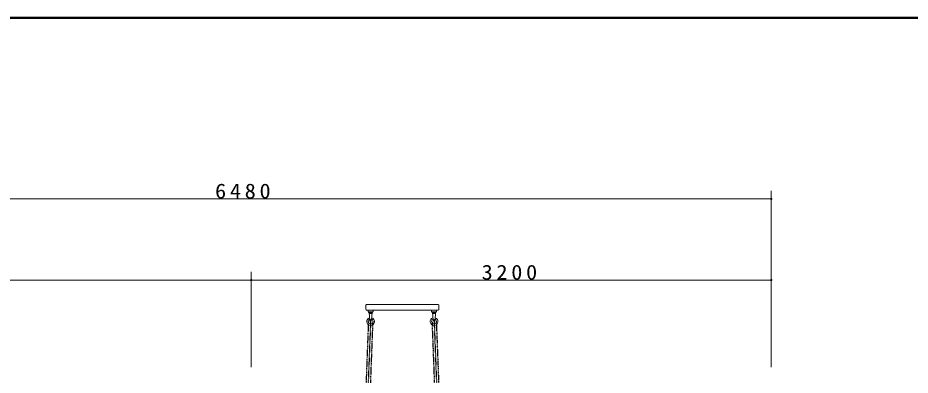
# Model space of a CAD drawing. Units: millimetres at full size. Extents: x -19543 to 0, y -2740 to 13350.
# Drawn here: x -16081 to -10591, y 11150 to 13350 of the extents above; entities that cross this region are included whole.
import ezdxf

# ---------------------------------------------------------------- set-up
doc = ezdxf.new("R2010")
doc.units = ezdxf.units.MM
doc.linetypes.add('USER2', pattern=[6, 3, -1, 1, -1])
doc.linetypes.add('USER4', pattern=[8, 5, -3])
for name, color, linetype, lineweight in [('A3図枠', 7, 'Continuous', 25), ('線', 2, 'Continuous', 25), ('補助', 2, 'Continuous', 13)]:
    doc.layers.add(name, color=color, linetype=linetype, lineweight=lineweight)
doc.styles.add('ＭＳ ゴシック', font='')
doc.styles.get('ＭＳ ゴシック').set_extended_font_data('MS Gothic')

# ---------------------------------------------------------------- blocks, each defined once
blk = doc.blocks.new('dimension_origin')
at = {"color": 0, "linetype": 'Continuous', "lineweight": -2}
blk.add_circle((0, 0), 1.25, dxfattribs=at)

msp = doc.modelspace()

# ---------------------------------------------------------------- linework, layer by layer
at = {"layer": 'A3図枠', "lineweight": 50}
msp.add_line((0, 13350), (-19250, 13350), dxfattribs=at)
at = {"layer": '線', "color": 7, "lineweight": 13}
for p, q in [((-13935, 11585.45), (-13495, 11585.45)), ((-13940, 11555.45), (-13940, 11580.45)), ((-13935, 11550.45), (-13495, 11550.45)), ((-13925, 11549.25), (-13925, 11541.65)), ((-13923.8, 11550.45), (-13896.2, 11550.45)), ((-13923.8, 11540.45), (-13896.2, 11540.45)), ((-13919.712, 11536.761), (-13915.982, 11488.983)), ((-13900.288, 11536.761), (-13904.018, 11488.983)), ((-13895, 11549.25), (-13895, 11541.65)), ((-13535, 11549.25), (-13535, 11541.65)), ((-13533.8, 11550.45), (-13506.2, 11550.45)), ((-13533.8, 11540.45), (-13506.2, 11540.45)), ((-13529.712, 11536.761), (-13525.982, 11488.983)), ((-13510.288, 11536.761), (-13514.018, 11488.983)), ((-13505, 11549.25), (-13505, 11541.65)), ((-13490, 11555.45), (-13490, 11580.45))]:
    msp.add_line(p, q, dxfattribs=at)
at = {"layer": '線'}
for p, q in [((-13920.75, 11540.45), (-13899.25, 11540.45)), ((-13920.75, 11537.45), (-13920.75, 11540.45)), ((-13920.75, 11537.45), (-13899.25, 11537.45)), ((-13920.5, 11536.45), (-13920.5, 11537.45)), ((-13920.5, 11537.45), (-13899.5, 11537.45)), ((-13920.5, 11536.45), (-13899.5, 11536.45)), ((-13915, 11531.65), (-13905, 11531.65)), ((-13900.389, 11540.45), (-13901.193, 11537.45)), ((-13899.25, 11540.45), (-13900.054, 11537.45)), ((-13899.5, 11536.45), (-13899.5, 11537.45)), ((-13899.25, 11537.45), (-13899.25, 11540.45)), ((-13530.75, 11540.45), (-13509.25, 11540.45)), ((-13530.75, 11537.45), (-13530.75, 11540.45)), ((-13530.75, 11537.45), (-13509.25, 11537.45)), ((-13530.5, 11536.45), (-13530.5, 11537.45)), ((-13530.5, 11537.45), (-13509.5, 11537.45)), ((-13530.5, 11536.45), (-13509.5, 11536.45)), ((-13525, 11531.65), (-13515, 11531.65)), ((-13510.389, 11540.45), (-13511.193, 11537.45)), ((-13509.25, 11540.45), (-13510.054, 11537.45)), ((-13509.5, 11536.45), (-13509.5, 11537.45)), ((-13509.25, 11537.45), (-13509.25, 11540.45))]:
    msp.add_line(p, q, dxfattribs=at)
at = {"layer": '線', "color": 4, "linetype": 'USER4'}
for p, q in [((-13923.814, 11480.963), (-13993.24, 9668.007)), ((-13897.334, 11479.949), (-13966.76, 9666.993)), ((-13532.666, 11479.949), (-13463.24, 9666.993)), ((-13506.186, 11480.963), (-13436.76, 9668.007))]:
    msp.add_line(p, q, dxfattribs=at)
at = {"layer": '線', "color": 20, "linetype": 'USER2'}
for p, q in [((-13910, 11495.45), (-13980, 9667.5)), ((-13520, 11495.45), (-13450, 9667.5))]:
    msp.add_line(p, q, dxfattribs=at)
at = {"layer": '線', "color": 7, "lineweight": 13}
for centre, radius, start, end in [((-13935, 11580.45), 5, 90, 180), ((-13495, 11580.45), 5, 0, 90), ((-13935, 11555.45), 5, 180, 270), ((-13923.8, 11549.25), 1.2, 90, 180), ((-13923.8, 11541.65), 1.2, 180, 270), ((-13923.7, 11536.45), 4, 4.46422, 90), ((-13896.3, 11536.45), 4, 90, 175.53578), ((-13896.2, 11549.25), 1.2, 0, 90), ((-13896.2, 11541.65), 1.2, 270, 0), ((-13533.8, 11549.25), 1.2, 90, 180), ((-13533.8, 11541.65), 1.2, 180, 270), ((-13533.7, 11536.45), 4, 4.46422, 90), ((-13506.3, 11536.45), 4, 90, 175.53578), ((-13506.2, 11549.25), 1.2, 0, 90), ((-13506.2, 11541.65), 1.2, 270, 0), ((-13495, 11555.45), 5, 270, 0), ((-13910.336, 11480.456), 24, 106.40431, 267.86271), ((-13910.336, 11480.456), 15, 113.79504, 267.86271), ((-13910, 11489.45), 6, 184.46422, 355.53578), ((-13910.336, 11480.456), 24, 267.86271, 71.95745), ((-13910.336, 11480.456), 15, 267.86271, 63.47196), ((-13519.664, 11480.456), 24, 108.04255, 272.13729), ((-13519.664, 11480.456), 15, 116.52804, 272.13729), ((-13520, 11489.45), 6, 184.46422, 355.53578), ((-13519.664, 11480.456), 15, 272.13729, 66.20496), ((-13519.664, 11480.456), 24, 272.13729, 73.59569)]:
    msp.add_arc(centre, radius, start, end, dxfattribs=at)
at = {"layer": '線'}
for centre, start, end in [((-13910, 11542.93), 211.68134, 246.09448), ((-13910, 11542.93), 293.90552, 328.31866), ((-13520, 11542.93), 211.68134, 246.09448), ((-13520, 11542.93), 293.90552, 328.31866)]:
    msp.add_arc(centre, 12.339, start, end, dxfattribs=at)
at = {"layer": '補助'}
for p, q in [((-11445, 11200), (-11445, 12285.45)), ((-17925, 12235.45), (-11445, 12235.45)), ((-14645, 11200), (-14645, 11785.45)), ((-14645, 11200), (-14645, 11785.45)), ((-11445, 11200), (-11445, 11785.45)), ((-17925, 11735.45), (-14645, 11735.45)), ((-14645, 11735.45), (-11445, 11735.45))]:
    msp.add_line(p, q, dxfattribs=at)

# ---------------------------------------------------------------- block references
at = {"layer": '補助', "xscale": 3.33, "yscale": 3.33, "rotation": 180}
for p in [(-11445, 12235.45), (-14645, 11735.45), (-11445, 11735.45)]:
    msp.add_blockref('dimension_origin', p, dxfattribs=at)
at = {"layer": '補助', "xscale": 3.33, "yscale": 3.33}
msp.add_blockref('dimension_origin', (-14645, 11735.45), dxfattribs=at)

# ---------------------------------------------------------------- texts
at = {"layer": '補助', "char_height": 91.64, "attachment_point": 8, "style": 'ＭＳ ゴシック'}
for s, insert in [('\\T1.33;\\W1.1;6480', (-14685, 12236.45)), ('\\T1.33;\\W1.1;3200', (-13045, 11736.45))]:
    msp.add_mtext(s, dxfattribs=dict(at, insert=insert))

doc.saveas('drawing.dxf')
